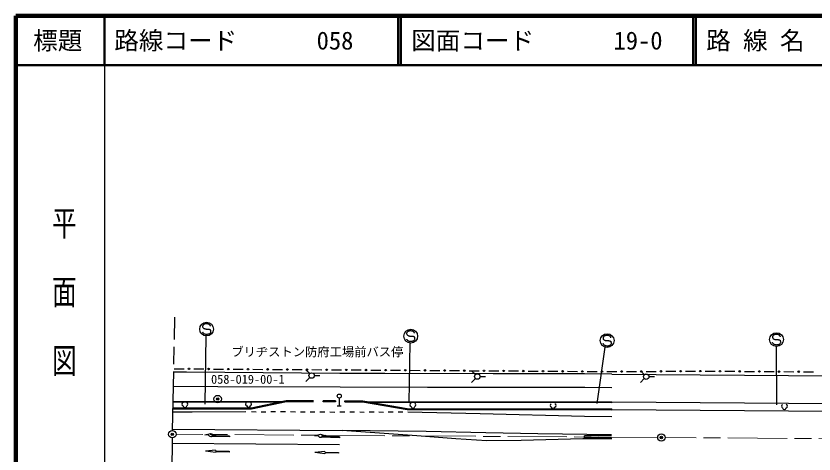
# Model space of a CAD drawing. Units: millimetres, scale not verified. Extents: x 40000 to 680000, y 20000 to 380000.
# Drawn here: x 40000 to 202302, y 290904 to 380000 of the extents above; entities that cross this region are included whole.
import ezdxf
from ezdxf.enums import TextEntityAlignment as Align

# ---------------------------------------------------------------- set-up
doc = ezdxf.new("R2010")
doc.units = ezdxf.units.MM
doc.header["$LTSCALE"] = 1000
doc.header["$PDMODE"] = 32
doc.header["$PDSIZE"] = 500
doc.linetypes.add('CHAIN', pattern=[18.5, 12, -1.5, 3.5, -1.5])
doc.linetypes.add('DASHED', pattern=[7.5, 6, -1.5])
for name, color, linetype, lineweight in [('M-BGD', 7, 'Continuous', 25), ('M-BGD-EXST', 7, 'Continuous', 25), ('M-BMK', 2, 'CHAIN', 13), ('M-BMK-HTXT', 7, 'DASHED', 13), ('M-BMK-SRVR', 3, 'Continuous', 25), ('M-STR-STRC', 7, 'Continuous', 25), ('M-STR-STRD', 7, 'Continuous', 25), ('M-TTL', 2, 'Continuous', 140), ('M-TTL-BAND', 7, 'Continuous', 25), ('M-TTL-LINE', 7, 'Continuous', 50)]:
    doc.layers.add(name, color=color, linetype=linetype, lineweight=lineweight)
doc.layers.add('M-OTRS', color=6, linetype='Continuous')
doc.layers.add('M-TTL-TXT', color=7, linetype='Continuous')
doc.styles.add('@ＭＳ ゴシック', font='')
doc.styles.add('ＭＳ ゴシック', font='')
doc.styles.get('@ＭＳ ゴシック').set_extended_font_data('@MS Gothic')
doc.styles.get('ＭＳ ゴシック').set_extended_font_data('MS Gothic')

msp = doc.modelspace()

# ---------------------------------------------------------------- linework, layer by layer
at = {"layer": 'M-BGD'}
for p, q in [((74661, 307526), (72075, 307563)), ((72180, 308248), (74180, 308235)), ((105868, 307307), (74661, 307526)), ((76180, 308222), (78180, 308209)), ((80180, 308196), (82180, 308183)), ((84180, 308170), (86180, 308157)), ((88180, 308144), (90180, 308131)), ((92180, 308118), (94180, 308105)), ((96180, 308092), (98180, 308079)), ((100180, 308066), (102179, 308053)), ((104179, 308040), (106179, 308027)), ((115000, 307259), (105868, 307307)), ((108179, 308014), (110179, 308001)), ((112179, 307988), (114179, 307975)), ((137035, 307249), (115000, 307259)), ((116179, 307962), (118179, 307949)), ((120179, 307936), (122179, 307923)), ((124179, 307910), (126179, 307897)), ((128179, 307884), (130179, 307871)), ((132179, 307858), (134179, 307845)), ((136179, 307832), (138179, 307819)), ((155629, 307191), (137035, 307249)), ((140179, 307806), (142179, 307793)), ((144179, 307780), (146179, 307767)), ((148179, 307754), (150178, 307741)), ((152178, 307728), (154178, 307715)), ((161179, 307130), (155629, 307191)), ((156178, 307702), (158178, 307689)), ((160178, 307676), (162178, 307685)), ((161179, 307130), (571139, 304481)), ((164178, 307695), (166178, 307704)), ((168178, 307713), (170178, 307723)), ((172178, 307732), (174178, 307741)), ((176178, 307751), (178178, 307760)), ((180178, 307769), (182178, 307756)), ((184178, 307743), (186178, 307730)), ((188178, 307717), (190178, 307704)), ((192178, 307690), (194178, 307677)), ((196178, 307664), (198178, 307651)), ((200178, 307638), (202178, 307625)), ((81023, 304566), (72010, 304608)), ((105916, 304504), (81023, 304566)), ((123713, 304465), (105916, 304504)), ((155669, 304420), (123713, 304465)), ((161201, 304386), (155669, 304420)), ((71942, 301523), (93521, 301433)), ((71945, 301673), (94211, 301580)), ((94980, 301744), (87861, 300226)), ((95001, 301544), (87882, 300026)), ((100521, 301730), (94980, 301744)), ((100520, 301530), (95001, 301544)), ((104951, 301739), (102466, 301745)), ((102466, 301545), (102466, 301745)), ((104950, 301539), (102466, 301545)), ((104951, 301739), (104950, 301539)), ((106863, 301553), (106865, 301753)), ((106863, 301553), (110493, 301509)), ((106865, 301753), (110511, 301709)), ((110493, 301509), (119559, 299957)), ((110511, 301709), (119576, 300157)), ((161181, 301471), (111561, 301529)), ((161181, 301321), (112443, 301378)), ((512793, 298865), (161181, 301471)), ((161181, 301321), (161181, 301471)), ((87882, 300026), (71908, 300003)), ((87861, 300226), (71913, 300203)), ((119559, 299957), (161178, 299909)), ((119576, 300157), (161178, 300109)), ((161178, 299909), (161178, 300109)), ((512782, 297365), (161178, 299909))]:
    msp.add_line(p, q, dxfattribs=at)
for centre in [(75180, 308229), (79180, 308203), (83180, 308177), (87180, 308151), (91180, 308125), (95180, 308099), (99180, 308073), (103179, 308047), (107179, 308021), (111179, 307995), (115179, 307969), (119179, 307943), (123179, 307917), (127179, 307891), (131179, 307865), (135179, 307839), (139179, 307813), (143179, 307787), (147179, 307761), (151178, 307735), (155178, 307709), (159178, 307683), (163178, 307690), (167178, 307709), (171178, 307727), (175178, 307746), (179178, 307765), (183178, 307749), (187178, 307723), (191178, 307697), (195178, 307671), (199178, 307645)]:
    msp.add_circle(centre, 150, dxfattribs=at)
at = {"layer": 'M-BGD-EXST'}
for p, q in [((78500, 301056), (78654, 314935)), ((119937, 301311), (120144, 313490)), ((158217, 301209), (159854, 312617)), ((194715, 300903), (194665, 312778)), ((99743, 307256), (98957, 308042)), ((100692, 306862), (101804, 306862)), ((133432, 307058), (132646, 307845)), ((167783, 307047), (166997, 307833)), ((99743, 306469), (98957, 305683)), ((133432, 306272), (132646, 305486)), ((134381, 306665), (135493, 306665)), ((167783, 306260), (166997, 305474)), ((168732, 306653), (169844, 306653)), ((105752, 302288), (105752, 300656)), ((106160, 300656), (105344, 300656))]:
    msp.add_line(p, q, dxfattribs=at)
for points in [[(78057, 315571), (78050, 315581), (78043, 315592), (78036, 315603), (78029, 315614), (78023, 315625), (78017, 315636), (78012, 315647), (78007, 315659), (78002, 315670), (77999, 315682), (77998, 315686), (77997, 315689), (77996, 315693), (77995, 315697), (77995, 315700), (77994, 315704), (77993, 315708), (77992, 315711), (77992, 315715), (77991, 315718)], [(78407, 316377), (78442, 316370), (78478, 316364), (78513, 316357), (78549, 316351), (78584, 316346), (78620, 316340), (78655, 316336), (78691, 316332), (78727, 316329), (78763, 316327), (78792, 316326), (78821, 316325), (78851, 316325), (78880, 316325), (78910, 316326), (78940, 316326), (78969, 316327), (78999, 316327), (79028, 316327), (79058, 316327), (79074, 316326), (79091, 316326), (79107, 316325), (79123, 316324), (79140, 316322), (79156, 316321), (79172, 316319), (79188, 316317), (79205, 316315), (79221, 316312), (79230, 316311), (79240, 316309), (79250, 316307), (79260, 316305), (79269, 316303), (79279, 316301), (79288, 316298), (79298, 316296), (79307, 316293), (79317, 316290), (79325, 316287), (79334, 316285), (79342, 316282), (79350, 316279), (79358, 316275), (79367, 316272), (79375, 316269), (79383, 316265), (79391, 316261), (79399, 316258), (79407, 316254), (79415, 316250), (79423, 316245), (79431, 316241), (79439, 316237), (79447, 316232), (79455, 316227), (79462, 316222), (79469, 316217), (79476, 316211), (79481, 316207), (79486, 316203), (79491, 316199), (79495, 316194), (79500, 316190), (79504, 316186), (79509, 316181), (79513, 316176), (79517, 316172), (79522, 316167)], [(119900, 314932), (119935, 314925), (119971, 314919), (120006, 314912), (120042, 314906), (120077, 314901), (120113, 314895), (120148, 314891), (120184, 314887), (120220, 314884), (120256, 314882), (120285, 314881), (120314, 314880), (120344, 314880), (120373, 314881), (120403, 314881), (120433, 314882), (120462, 314882), (120492, 314882), (120521, 314882), (120551, 314882), (120567, 314881), (120584, 314881), (120600, 314880), (120616, 314879), (120633, 314878), (120649, 314876), (120665, 314874), (120681, 314872), (120698, 314870), (120714, 314868), (120724, 314866), (120733, 314864), (120743, 314862), (120753, 314860), (120762, 314858), (120772, 314856), (120781, 314853), (120791, 314851), (120800, 314848), (120810, 314845), (120818, 314843), (120827, 314840), (120835, 314837), (120843, 314834), (120851, 314830), (120860, 314827), (120868, 314824), (120876, 314820), (120884, 314816), (120892, 314813), (120900, 314809), (120908, 314805), (120916, 314801), (120924, 314796), (120932, 314792), (120940, 314787), (120948, 314782), (120955, 314777), (120962, 314772), (120969, 314766), (120974, 314762), (120979, 314758), (120984, 314754), (120988, 314750), (120993, 314745), (120997, 314741), (121002, 314736), (121006, 314731), (121010, 314727), (121015, 314722)], [(119550, 314126), (119543, 314137), (119536, 314147), (119529, 314158), (119522, 314169), (119516, 314180), (119510, 314191), (119505, 314202), (119500, 314214), (119495, 314225), (119492, 314237), (119491, 314241), (119490, 314244), (119489, 314248), (119488, 314252), (119488, 314255), (119487, 314259), (119486, 314263), (119485, 314266), (119485, 314270), (119484, 314274)], [(159502, 313208), (159495, 313219), (159488, 313230), (159481, 313240), (159475, 313251), (159469, 313262), (159463, 313273), (159457, 313285), (159452, 313296), (159448, 313308), (159444, 313320), (159443, 313323), (159442, 313327), (159442, 313330), (159441, 313334), (159440, 313338), (159439, 313341), (159439, 313345), (159438, 313349), (159437, 313352), (159437, 313356)], [(159852, 314014), (159888, 314008), (159923, 314001), (159959, 313995), (159994, 313989), (160030, 313983), (160065, 313978), (160101, 313973), (160137, 313969), (160172, 313966), (160208, 313964), (160237, 313963), (160267, 313963), (160296, 313963), (160326, 313963), (160355, 313963), (160385, 313964), (160415, 313964), (160444, 313965), (160474, 313965), (160503, 313964), (160520, 313964), (160536, 313963), (160552, 313962), (160569, 313961), (160585, 313960), (160601, 313958), (160618, 313957), (160634, 313955), (160650, 313952), (160666, 313950), (160676, 313948), (160686, 313946), (160695, 313945), (160705, 313943), (160715, 313940), (160724, 313938), (160734, 313936), (160743, 313933), (160753, 313930), (160762, 313928), (160771, 313925), (160779, 313922), (160787, 313919), (160796, 313916), (160804, 313913), (160812, 313909), (160820, 313906), (160828, 313902), (160837, 313899), (160845, 313895), (160853, 313891), (160861, 313887), (160869, 313883), (160877, 313879), (160885, 313874), (160893, 313869), (160900, 313865), (160908, 313860), (160915, 313854), (160922, 313849), (160927, 313845), (160931, 313841), (160936, 313836), (160941, 313832), (160945, 313827), (160950, 313823), (160954, 313818), (160959, 313814), (160963, 313809), (160967, 313805)], [(193949, 313420), (193942, 313431), (193935, 313441), (193928, 313452), (193922, 313463), (193915, 313474), (193909, 313485), (193904, 313496), (193899, 313508), (193895, 313520), (193891, 313531), (193890, 313535), (193889, 313539), (193888, 313542), (193887, 313546), (193887, 313549), (193886, 313553), (193885, 313557), (193885, 313560), (193884, 313564), (193883, 313568)], [(194299, 314226), (194335, 314220), (194370, 314213), (194405, 314207), (194441, 314200), (194477, 314195), (194512, 314190), (194548, 314185), (194583, 314181), (194619, 314178), (194655, 314176), (194684, 314175), (194714, 314174), (194743, 314174), (194773, 314175), (194802, 314175), (194832, 314176), (194861, 314176), (194891, 314176), (194920, 314176), (194950, 314176), (194966, 314176), (194983, 314175), (194999, 314174), (195015, 314173), (195032, 314172), (195048, 314170), (195064, 314168), (195081, 314166), (195097, 314164), (195113, 314162), (195123, 314160), (195132, 314158), (195142, 314156), (195152, 314154), (195161, 314152), (195171, 314150), (195181, 314148), (195190, 314145), (195200, 314142), (195209, 314139), (195217, 314137), (195226, 314134), (195234, 314131), (195242, 314128), (195251, 314125), (195259, 314121), (195267, 314118), (195275, 314114), (195283, 314111), (195291, 314107), (195300, 314103), (195308, 314099), (195316, 314095), (195324, 314090), (195331, 314086), (195339, 314081), (195347, 314076), (195354, 314071), (195361, 314066), (195369, 314060), (195373, 314056), (195378, 314052), (195383, 314048), (195387, 314044), (195392, 314039), (195396, 314035), (195401, 314030), (195405, 314026), (195410, 314021), (195414, 314016)]]:
    msp.add_lwpolyline(points, dxfattribs=at)
for centre, radius in [((78779, 316327), 1398), ((120272, 314882), 1398), ((160224, 313964), 1398), ((194671, 314176), 1398), ((100136, 306862), 556), ((133825, 306665), 556), ((168176, 306653), 556), ((105752, 302696), 408)]:
    msp.add_circle(centre, radius, dxfattribs=at)
for centre, radius, start, end in [((78373, 316856), 416, 172.36814, 193.72008), ((78360, 316846), 406, 150.0708, 170.82171), ((78372, 316857), 416, 193.7824, 222.17001), ((78603, 316705), 687, 135.15085, 149.93667), ((78524, 316996), 622, 222.25697, 242.81644), ((78465, 316853), 485, 114.63796, 136.08554), ((78606, 316542), 826, 100.05395, 114.52623), ((78732, 315854), 1526, 90.54544, 100.1869), ((78758, 315624), 1756, 82.47698, 91.3279), ((78862, 316382), 991, 69.27414, 82.6429), ((79005, 316761), 586, 50.33996, 69.2792), ((79014, 316787), 560, 40.39427, 49.36849), ((78901, 316661), 728, 31.07407, 42.21432), ((79300, 316901), 262, 15.48494, 31.07407), ((79415, 316940), 142, 353.24514, 12.74605), ((78551, 315957), 627, 217.94831, 228.20445), ((78563, 315985), 656, 229.12381, 248.26742), ((78653, 317252), 909, 242.95506, 254.28289), ((78696, 316321), 1018, 248.31346, 261.14941), ((78800, 317009), 1713, 261.2217, 270.98278), ((78825, 317073), 1778, 270.15164, 279.41634), ((78951, 316306), 999, 279.49367, 291.46503), ((79098, 315933), 599, 291.45807, 309.06252), ((79170, 315838), 480, 309.52638, 337.1503), ((79162, 315843), 484, 0.82024, 42.03911), ((79159, 315832), 488, 338.2637, 2.05452), ((119866, 315412), 416, 172.36814, 193.72008), ((119853, 315402), 406, 150.0708, 170.82171), ((119865, 315412), 416, 193.7824, 222.17001), ((120096, 315260), 687, 135.15085, 149.93667), ((120017, 315551), 622, 222.25697, 242.81644), ((119958, 315408), 485, 114.63796, 136.08554), ((120146, 315807), 909, 242.95506, 254.28289), ((120099, 315097), 826, 100.05395, 114.52623), ((120225, 314409), 1526, 90.54544, 100.1869), ((120251, 314179), 1756, 82.47698, 91.3279), ((120355, 314937), 991, 69.27414, 82.6429), ((120498, 315316), 586, 50.33996, 69.2792), ((120507, 315342), 560, 40.39427, 49.36849), ((120394, 315216), 728, 31.07407, 42.21432), ((120793, 315456), 262, 15.48494, 31.07407), ((120908, 315495), 142, 353.24514, 12.74605), ((159911, 314491), 485, 114.63796, 136.08554), ((160052, 314179), 826, 100.05395, 114.52623), ((160178, 313491), 1526, 90.54544, 100.1869), ((160204, 313261), 1756, 82.47698, 91.3279), ((160307, 314020), 991, 69.27414, 82.6429), ((160451, 314399), 586, 50.33996, 69.2792), ((194253, 314696), 406, 150.0708, 170.82171), ((194495, 314554), 687, 135.15085, 149.93667), ((194358, 314703), 485, 114.63796, 136.08554), ((194499, 314391), 826, 100.05395, 114.52623), ((194624, 313703), 1526, 90.54544, 100.1869), ((194651, 313473), 1756, 82.47698, 91.3279), ((194754, 314232), 991, 69.27414, 82.6429), ((194897, 314611), 586, 50.33996, 69.2792), ((194906, 314637), 560, 40.39427, 49.36849), ((194794, 314510), 728, 31.07407, 42.21432), ((195193, 314750), 262, 15.48494, 31.07407), ((120044, 314512), 627, 217.94831, 228.20445), ((120056, 314540), 656, 229.12381, 248.26742), ((120189, 314876), 1018, 248.31346, 261.14941), ((120293, 315564), 1713, 261.2217, 270.98278), ((120318, 315629), 1778, 270.15164, 279.41634), ((120444, 314861), 999, 279.49367, 291.46503), ((120591, 314488), 599, 291.45807, 309.06252), ((120663, 314393), 480, 309.52638, 337.1503), ((120655, 314398), 484, 0.82024, 42.03911), ((120652, 314387), 488, 338.2637, 2.05452), ((159818, 314494), 416, 172.36814, 193.72008), ((159806, 314484), 406, 150.0708, 170.82171), ((159818, 314494), 416, 193.7824, 222.17001), ((160048, 314342), 687, 135.15085, 149.93667), ((159970, 314634), 622, 222.25697, 242.81644), ((160099, 314889), 909, 242.95506, 254.28289), ((160459, 314425), 560, 40.39427, 49.36849), ((160347, 314298), 728, 31.07407, 42.21432), ((160615, 313476), 480, 309.52638, 337.1503), ((160608, 313480), 484, 0.82024, 42.03911), ((160746, 314538), 262, 15.48494, 31.07407), ((160861, 314577), 142, 353.24514, 12.74605), ((160604, 313469), 488, 338.2637, 2.05452), ((194265, 314706), 416, 172.36814, 193.72008), ((194264, 314706), 416, 193.7824, 222.17001), ((194444, 313806), 627, 217.94831, 228.20445), ((194416, 314845), 622, 222.25697, 242.81644), ((194455, 313835), 656, 229.12381, 248.26742), ((194545, 315101), 909, 242.95506, 254.28289), ((194990, 313782), 599, 291.45807, 309.06252), ((195062, 313687), 480, 309.52638, 337.1503), ((195054, 313692), 484, 0.82024, 42.03911), ((195307, 314789), 142, 353.24514, 12.74605), ((195051, 313681), 488, 338.2637, 2.05452), ((159997, 313594), 627, 217.94831, 228.20445), ((160008, 313623), 656, 229.12381, 248.26742), ((160141, 313959), 1018, 248.31346, 261.14941), ((160246, 314646), 1713, 261.2217, 270.98278), ((160271, 314711), 1778, 270.15164, 279.41634), ((160397, 313943), 999, 279.49367, 291.46503), ((160544, 313570), 599, 291.45807, 309.06252), ((194588, 314170), 1018, 248.31346, 261.14941), ((194693, 314858), 1713, 261.2217, 270.98278), ((194718, 314923), 1778, 270.15164, 279.41634), ((194844, 314155), 999, 279.49367, 291.46503), ((74117, 301033), 367, 109.56481, 250.43519), ((74361, 300708), 367, 183.27315, 356.72685), ((74604, 301033), 367, 289.56481, 70.43519), ((87079, 301076), 367, 109.56481, 250.43519), ((87322, 300751), 367, 183.27315, 356.72685), ((87566, 301076), 367, 289.56481, 70.43519), ((120495, 300903), 367, 109.56481, 250.43519), ((120739, 300579), 367, 183.27315, 356.72685), ((120982, 300903), 367, 289.56481, 70.43519), ((148986, 300798), 367, 109.56481, 250.43519), ((149229, 300473), 367, 183.27315, 356.72685), ((149472, 300798), 367, 289.56481, 70.43519), ((196032, 300640), 367, 109.56481, 250.43519), ((196275, 300315), 367, 183.27315, 356.72685), ((196519, 300640), 367, 289.56481, 70.43519)]:
    msp.add_arc(centre, radius, start, end, dxfattribs=at)
at = {"layer": 'M-BMK'}
for p, q in [((170506, 294266), (72547, 294926)), ((270802, 293590), (172006, 294256))]:
    msp.add_line(p, q, dxfattribs=at)
at = {"layer": 'M-BMK-SRVR'}
for centre in [(81021, 302090), (71797, 294931), (171256, 294261)]:
    msp.add_circle(centre, 750, dxfattribs=at)
at = {"layer": 'M-OTRS'}
for p in [(81021, 302090), (71797, 294931), (171256, 294261)]:
    msp.add_point(p, dxfattribs=at)
at = {"layer": 'M-STR-STRC'}
for p, q in [((75853, 299431), (71896, 299425)), ((86758, 299481), (75853, 299431)), ((88831, 299452), (87871, 299478)), ((90825, 299449), (89833, 299450)), ((92807, 299468), (91838, 299481)), ((94823, 299465), (93799, 299478)), ((96830, 299442), (95823, 299455)), ((98843, 299416), (97846, 299438)), ((100809, 299410), (99823, 299417)), ((102839, 299396), (101813, 299403)), ((104863, 299377), (103832, 299395)), ((106862, 299430), (105886, 299442)), ((108843, 299425), (107883, 299437)), ((110843, 299374), (109904, 299395)), ((112814, 299400), (111861, 299412)), ((114749, 299382), (113803, 299400)), ((116678, 299400), (115690, 299415)), ((118670, 299396), (117704, 299405)), ((134390, 299059), (119684, 299397)), ((155647, 298522), (134390, 299059)), ((161151, 298479), (155647, 298522)), ((71813, 295936), (106307, 295718)), ((121539, 294579), (106307, 295718)), ((123405, 295458), (106307, 295718)), ((135568, 295246), (123405, 295458)), ((78437, 294780), (79570, 295079)), ((79147, 294775), (78437, 294780)), ((79570, 295079), (80670, 294762)), ((83445, 294388), (79795, 294480)), ((80670, 294762), (79855, 294769)), ((83449, 294540), (79916, 294629)), ((83449, 294540), (83445, 294388)), ((100771, 294619), (101904, 294917)), ((101481, 294613), (100771, 294619)), ((101904, 294917), (103004, 294601)), ((105779, 294227), (102129, 294318)), ((103004, 294601), (102189, 294607)), ((105783, 294379), (102250, 294467)), ((105783, 294379), (105779, 294227)), ((129464, 293992), (121539, 294579)), ((135731, 293572), (129464, 293992)), ((146149, 295002), (135568, 295246)), ((155288, 293997), (142723, 293671)), ((161121, 294819), (146149, 295002)), ((161152, 293965), (155288, 293997)), ((155621, 294232), (155622, 294632)), ((161126, 294217), (155621, 294232)), ((161128, 294617), (155622, 294632)), ((105784, 292767), (71766, 293033)), ((142723, 293671), (135731, 293572)), ((80591, 291665), (78517, 291457)), ((80585, 291199), (78517, 291457)), ((80640, 291352), (80585, 291199)), ((80591, 291665), (80642, 291511)), ((83365, 291319), (80640, 291352)), ((80642, 291511), (83367, 291478)), ((83367, 291478), (83365, 291319)), ((102836, 291433), (100762, 291224)), ((102831, 290966), (100762, 291224)), ((102885, 291119), (102831, 290966)), ((102836, 291433), (102887, 291279)), ((105610, 291087), (102885, 291119)), ((102887, 291279), (105612, 291246)), ((105612, 291246), (105610, 291087))]:
    msp.add_line(p, q, dxfattribs=at)
for centre, radius, start, end in [((79657, 295035), 573, 207.09408, 284.0114), ((80031, 294762), 176, 178.26024, 229.03241), ((101991, 294874), 573, 207.09408, 284.0114), ((102365, 294600), 176, 178.26024, 229.03241)]:
    msp.add_arc(centre, radius, start, end, dxfattribs=at)
at = {"layer": 'M-STR-STRD', "linetype": 'CHAIN'}
for p, q in [((71813, 295681), (72322, 318739)), ((71785, 294181), (71142, 253942))]:
    msp.add_line(p, q, dxfattribs=at)
at = {"layer": 'M-TTL'}
for p, q in [((40000, 380000), (40000, 20000)), ((680000, 380000), (40000, 380000))]:
    msp.add_line(p, q, dxfattribs=at)
at = {"layer": 'M-TTL-BAND'}
msp.add_line((58000, 370000), (58000, 20000), dxfattribs=at)
at = {"layer": 'M-TTL-LINE'}
for p, q in [((58000, 380000), (58000, 370000)), ((117750, 380000), (117750, 370000)), ((118250, 380000), (118250, 370000)), ((177750, 380000), (177750, 370000)), ((178250, 380000), (178250, 370000)), ((40000, 370000), (680000, 370000))]:
    msp.add_line(p, q, dxfattribs=at)

# ---------------------------------------------------------------- texts
at = {"layer": 'M-BMK-HTXT', "style": 'ＭＳ ゴシック'}
msp.add_text('ブリヂストン防府工場前バス停', height=1833, dxfattribs=at).set_placement((83791, 312613), align=Align.TOP_LEFT)
at = {"layer": 'M-BMK-SRVR', "style": 'ＭＳ ゴシック'}
msp.add_text('058-019-00-1', height=1833, dxfattribs=at).set_placement((79676, 307033), align=Align.TOP_LEFT)
at = {"layer": 'M-TTL-BAND', "style": '@ＭＳ ゴシック', "width": 1.4}
msp.add_text('平  面  図', height=3666, rotation=270, dxfattribs=at).set_placement((49777, 306475), align=Align.MIDDLE_RIGHT)
at = {"layer": 'M-TTL-TXT', "style": 'ＭＳ ゴシック'}
msp.add_text('標題', height=3666, dxfattribs=at).set_placement((48500, 375000), align=Align.MIDDLE_CENTER)
for s, p in [('路線コード', (60000, 375000)), ('058', (101142, 375000)), ('058', (101142, 375000)), ('図面コード', (120380, 375000)), ('19-0', (161521, 375000)), ('19-0', (161521, 375000)), ('路 線 名', (180380, 375000))]:
    msp.add_text(s, height=3666, dxfattribs=at).set_placement(p, align=Align.MIDDLE_LEFT)

doc.saveas('drawing.dxf')
